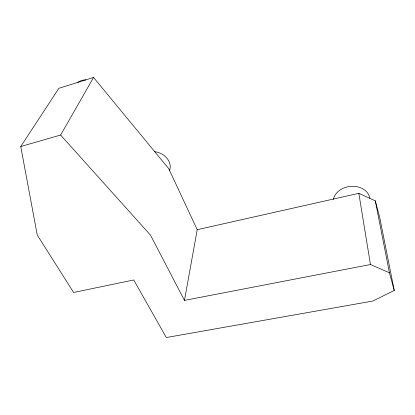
<?xml version="1.0" encoding="UTF-8"?>
<svg xmlns="http://www.w3.org/2000/svg" width="415" height="415" viewBox="0 0 415 415"><rect width="100%" height="100%" fill="white"/><g stroke="black" fill="none" stroke-linecap="round" stroke-linejoin="round"><path stroke-width="0.62" d="M394.25 290.459L389.441 272.805L370.455 264.526L184.457 300.382L197.229 229.692L168.703 168.63L93.567 77.465L58.878 88.296L20.75 146.526L37.246 235.015L73.59 292.461L133.734 279.98L166.327 337.535L372.774 301.067L394.25 290.459L379.709 217.393L375.295 200.844L358.83 193.333L197.229 229.692M20.75 146.526L60.616 135.031L93.567 77.465M60.616 135.031L150.505 235.165L184.457 300.382M375.295 200.844L389.441 272.805M358.83 193.333L370.455 264.526M333.37 199.402A18.457 14.473 -6.5 0 1 351.863 186.304A18.457 14.473 -6.5 0 1 369.848 198.277M154.551 151.662A16.32 13.353 17.4 0 1 169.626 170.347M77.818 82.403A16.159 13.451 30.8 0 1 85.843 79.851"/></g></svg>
